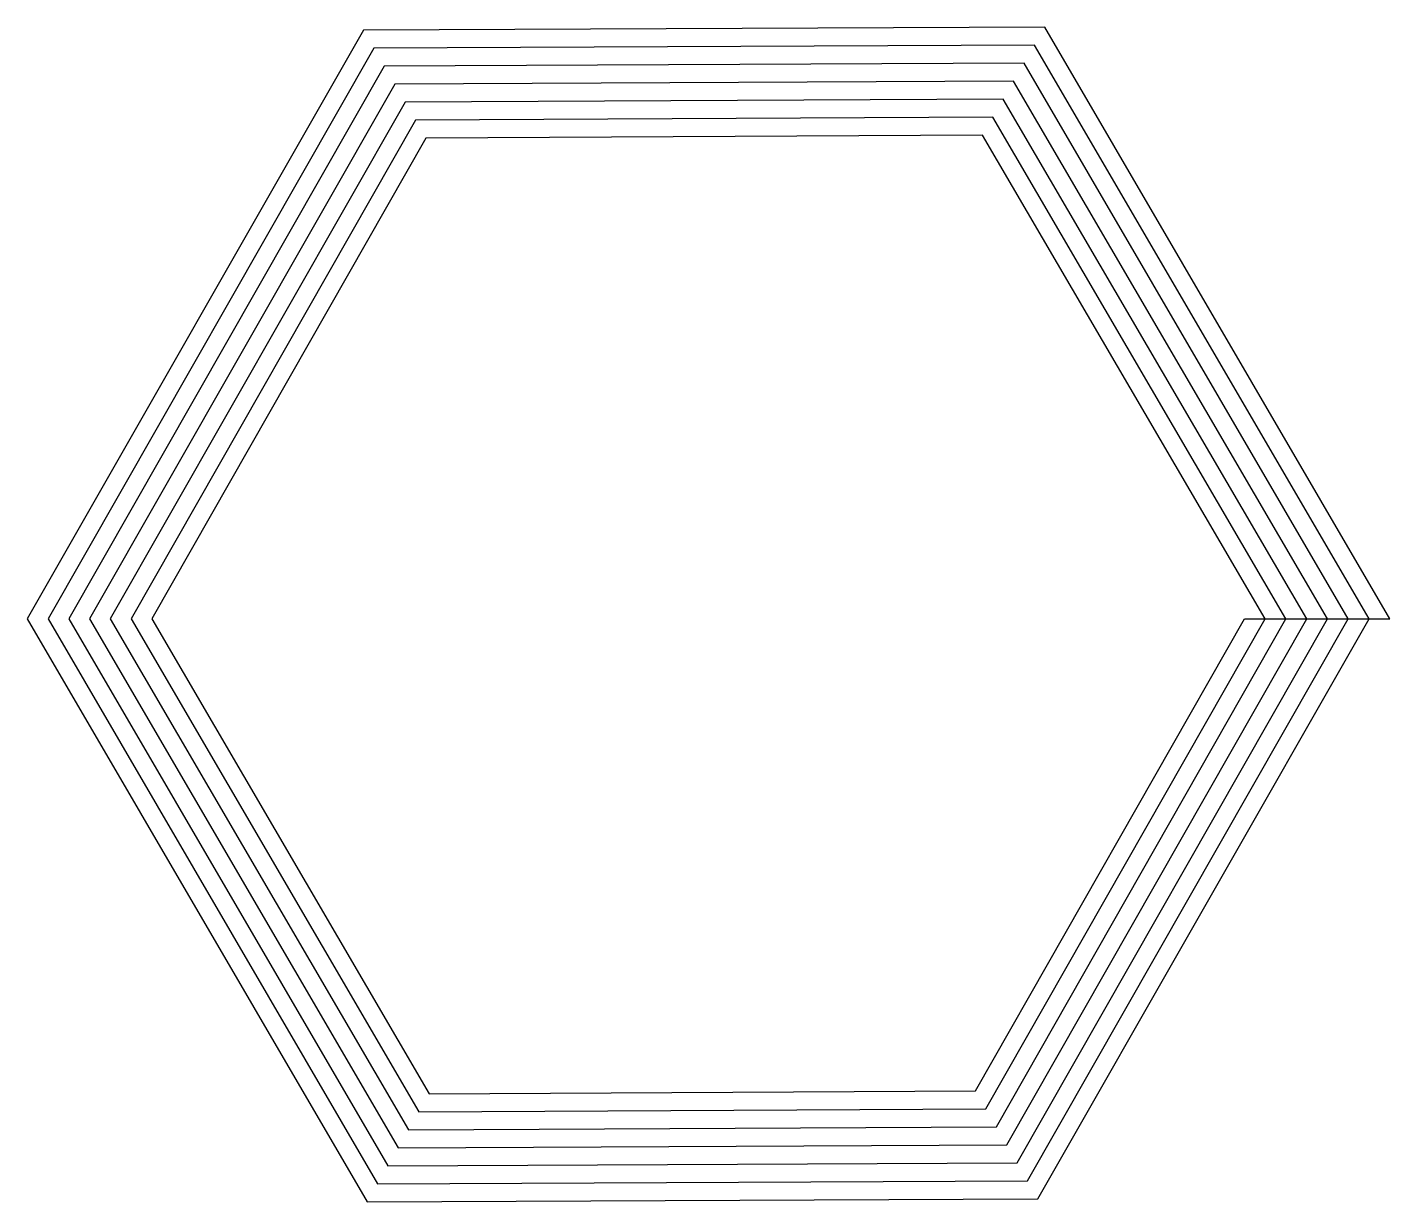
# Model space of a CAD drawing. Header units: millimetres. Extents: x -18.8 to 19.1, y -16.2 to 16.4.
import ezdxf

# ---------------------------------------------------------------- set-up
doc = ezdxf.new("R2010")
doc.units = ezdxf.units.MM

msp = doc.modelspace()

# ---------------------------------------------------------------- linework, layer by layer
msp.add_lwpolyline([(19.091, 0), (9.497, 16.45), (-9.449, 16.367), (-18.802, 0), (-9.353, -16.2), (9.305, -16.117), (18.514, 0), (9.209, 15.95), (-9.161, 15.867), (-18.225, 0), (-9.064, -15.7), (9.016, -15.617), (17.936, 0), (8.92, 15.45), (-8.872, 15.367), (-17.647, 0), (-8.776, -15.2), (8.728, -15.117), (17.359, 0), (8.631, 14.95), (-8.583, 14.867), (-17.07, 0), (-8.487, -14.7), (8.439, -14.617), (16.781, 0), (8.343, 14.45), (-8.295, 14.367), (-16.493, 0), (-8.198, -14.2), (8.15, -14.117), (16.204, 0), (8.054, 13.95), (-8.006, 13.867), (-15.915, 0), (-7.91, -13.7), (7.861, -13.617), (15.627, 0), (7.765, 13.45), (-7.717, 13.367), (-15.338, 0), (-7.621, -13.2), (7.573, -13.117), (15.049, 0)], close=True)

doc.saveas('drawing.dxf')
